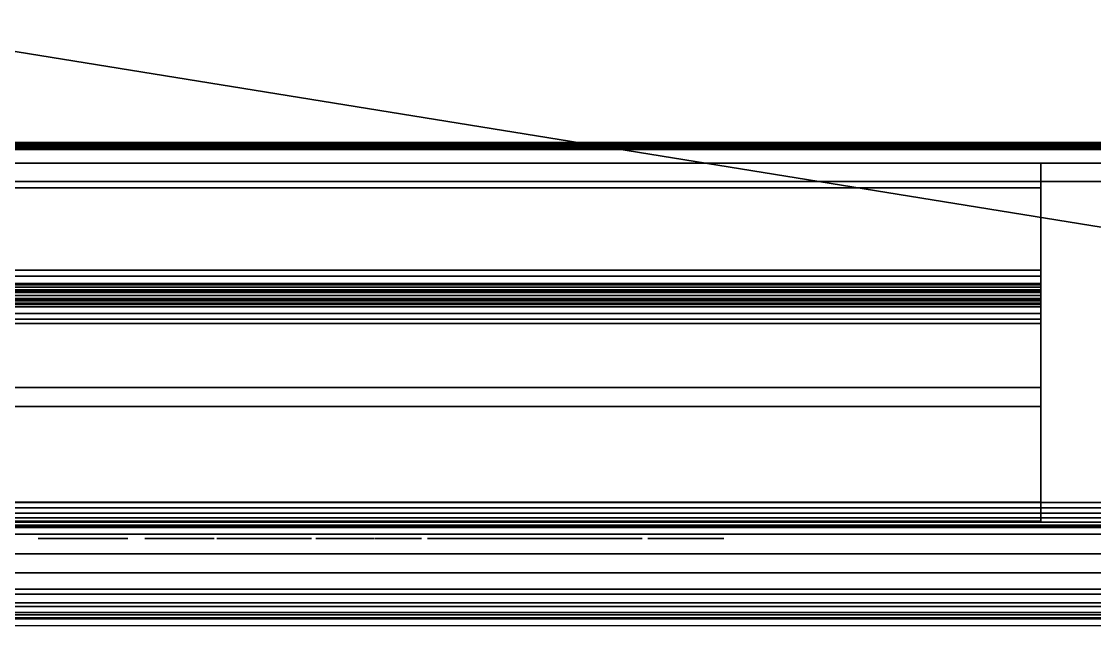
# Model space of a CAD drawing. Extents: x -1 to 823, y -931 to 1.
# Drawn here: x 343.9 to 508.3, y -930 to -837.5 of the extents above; entities that cross this region are included whole.
import ezdxf

# ---------------------------------------------------------------- set-up
doc = ezdxf.new("R2010")
doc.units = 0
for name, color, linetype in [('IQ_200_2D', 1, 'Continuous'), ('IQ_200_3D', 1, 'Continuous'), ('IQ_WHITE_3D', 7, 'Continuous')]:
    doc.layers.add(name, color=color, linetype=linetype)

msp = doc.modelspace()

# ---------------------------------------------------------------- linework, layer by layer
at = {"layer": 'IQ_200_2D'}
msp.add_line((0, -930), (800, -930), dxfattribs=at)

# ---------------------------------------------------------------- meshes
at = {"layer": 'IQ_200_3D'}
mesh = msp.add_polyface(dxfattribs=at)
corners = [(800, -856, 649), (0, -856, 649), (0, 0, 649), (800, 0, 649)]
mesh.append_faces([[corners[k] for k in face] for face in [(0, 1, 2, 3)]])
mesh = msp.add_polyface(dxfattribs=at)
corners = [(800, -916, 900), (800, 0, 900), (0, 0, 900), (0, -916, 900), (37.03, -92.54, 900), (762.97, -92.54, 900), (766.85, -93.05, 900), (770.47, -94.55, 900), (773.58, -96.93, 900), (775.96, -100.04, 900), (777.46, -103.66, 900), (777.97, -107.54, 900), (777.97, -777.54, 900), (777.46, -781.42, 900), (775.96, -785.04, 900), (773.58, -788.15, 900), (770.47, -790.53, 900), (766.85, -792.03, 900), (762.97, -792.54, 900), (37.03, -792.54, 900), (33.15, -792.03, 900), (29.53, -790.53, 900), (26.42, -788.15, 900), (24.04, -785.04, 900), (22.54, -781.42, 900), (22.03, -777.54, 900), (22.03, -107.54, 900), (22.54, -103.66, 900), (24.04, -100.04, 900), (26.42, -96.93, 900), (29.53, -94.55, 900), (33.15, -93.05, 900)]
mesh.append_faces([[corners[k] for k in face] for face in [(9, 1, 8), (14, 0, 13), (31, 2, 30), (28, 2, 27), (21, 3, 20), (23, 3, 22)]], dxfattribs={"vtx0": -1, "vtx1": -1})
mesh.append_faces([[corners[k] for k in face] for face in [(1, 9, 10), (0, 14, 15), (2, 31, 4, 1), (2, 28, 29), (3, 24, 25, 2), (3, 23, 24)]], dxfattribs={"vtx0": -1, "vtx2": -1})
mesh.append_faces([[corners[k] for k in face] for face in [(1, 10, 11, 12), (0, 17, 18, 19)]], dxfattribs={"vtx0": -1, "vtx3": -1})
mesh.append_faces([[corners[k] for k in face] for face in [(5, 6, 1, 4), (7, 8, 1), (6, 7, 1), (15, 16, 0), (16, 17, 0), (29, 30, 2), (26, 27, 2, 25), (21, 22, 3)]], dxfattribs={"vtx1": -1, "vtx2": -1})
mesh.append_faces([[corners[k] for k in face] for face in [(12, 13, 0, 1), (19, 20, 3, 0)]], dxfattribs={"vtx1": -1, "vtx3": -1})
mesh = msp.add_polyface(dxfattribs=at)
corners = [(800, -856, 658.59), (800, -856.03, 658.83), (800, -856.12, 659.05), (800, -856.25, 659.25), (800, -856.43, 659.41), (800, -856.64, 659.52), (800, -856.87, 659.58), (800, -857.1, 659.58), (0, -857.1, 659.58), (0, -856.87, 659.58), (0, -856.64, 659.52), (0, -856.43, 659.41), (0, -856.25, 659.25), (0, -856.12, 659.05), (0, -856.03, 658.83), (0, -856, 658.59)]
mesh.append_faces([[corners[k] for k in face] for face in [(9, 6, 7, 8)]], dxfattribs={"vtx0": -1})
mesh.append_faces([[corners[k] for k in face] for face in [(10, 5, 6, 9), (11, 4, 5, 10), (4, 11, 12, 3), (13, 2, 3, 12), (14, 1, 2, 13)]], dxfattribs={"vtx0": -1, "vtx2": -1})
mesh.append_faces([[corners[k] for k in face] for face in [(15, 0, 1, 14)]], dxfattribs={"vtx2": -1})
mesh = msp.add_polyface(dxfattribs=at)
corners = [(800, -856, 658.59), (0, -856, 658.59), (0, -856, 649), (800, -856, 649)]
mesh.append_faces([[corners[k] for k in face] for face in [(0, 1, 2, 3)]])
mesh = msp.add_polyface(dxfattribs=at)
corners = [(800, -861.97, 659.07), (0, -861.97, 659.07), (0, -857.1, 659.58), (800, -857.1, 659.58)]
mesh.append_faces([[corners[k] for k in face] for face in [(0, 1, 2, 3)]])
mesh = msp.add_polyface(dxfattribs=at)
corners = [(800, -925.2, 877.81), (0, -925.2, 877.81), (0, -859.16, 811.78), (800, -859.16, 811.78)]
mesh.append_faces([[corners[k] for k in face] for face in [(0, 1, 2, 3)]])
mesh = msp.add_polyface(dxfattribs=at)
corners = [(800, -859.16, 811.78), (0, -859.16, 811.78), (0, -915, 691.03), (800, -915, 691.03)]
mesh.append_faces([[corners[k] for k in face] for face in [(0, 1, 2, 3)]])
mesh = msp.add_polyface(dxfattribs=at)
corners = [(300.05, -859.16, 811.78), (500.05, -859.16, 811.78), (500.05, -911.12, 699.42), (300.05, -911.12, 699.42)]
mesh.append_faces([[corners[k] for k in face] for face in [(0, 1, 2, 3)]])
mesh = msp.add_polyface(dxfattribs=at)
corners = [(300.05, -875.54, 828.21), (500.05, -875.54, 828.21), (500.05, -859.16, 811.78), (300.05, -859.16, 811.78)]
mesh.append_faces([[corners[k] for k in face] for face in [(0, 1, 2, 3)]])
mesh = msp.add_polyface(dxfattribs=at)
corners = [(500.05, -911.12, 699.42), (500.05, -859.16, 811.78), (500.05, -875.54, 828.21), (500.05, -876.49, 828.96), (500.05, -877.6, 829.46), (500.05, -878.79, 829.69), (500.05, -880.01, 829.62), (500.05, -881.17, 829.27), (500.05, -882.21, 828.65), (500.05, -883.08, 827.8), (500.05, -883.72, 826.76), (500.05, -896.43, 799.28), (500.05, -893.54, 797.94), (500.05, -880.83, 825.43), (500.05, -880.6, 825.82), (500.05, -880.27, 826.13), (500.05, -879.88, 826.36), (500.05, -879.45, 826.5), (500.05, -879, 826.52), (500.05, -878.56, 826.44), (500.05, -878.15, 826.25), (500.05, -877.79, 825.97), (500.05, -862.97, 811.1), (500.05, -914.01, 700.75)]
mesh.append_faces([[corners[k] for k in face] for face in [(13, 10, 11, 12)]], dxfattribs={"vtx0": -1})
mesh.append_faces([[corners[k] for k in face] for face in [(10, 13, 14, 9), (9, 14, 15, 8), (22, 1, 2, 21), (3, 19, 20, 2), (2, 20, 21)]], dxfattribs={"vtx0": -1, "vtx2": -1})
mesh.append_faces([[corners[k] for k in face] for face in [(19, 3, 4, 5)]], dxfattribs={"vtx0": -1, "vtx3": -1})
mesh.append_faces([[corners[k] for k in face] for face in [(0, 1, 22, 23)]], dxfattribs={"vtx1": -1})
mesh.append_faces([[corners[k] for k in face] for face in [(15, 16, 8)]], dxfattribs={"vtx1": -1, "vtx2": -1})
mesh.append_faces([[corners[k] for k in face] for face in [(7, 8, 16, 17), (5, 6, 18, 19), (6, 7, 17, 18)]], dxfattribs={"vtx1": -1, "vtx3": -1})
mesh = msp.add_polyface(dxfattribs=at)
corners = [(800, -911.14, 653.91), (0, -911.14, 653.91), (0, -861.97, 659.07), (800, -861.97, 659.07)]
mesh.append_faces([[corners[k] for k in face] for face in [(0, 1, 2, 3)]])
mesh = msp.add_polyface(dxfattribs=at)
corners = [(300.05, -862.97, 811.1), (500.05, -862.97, 811.1), (500.05, -877.79, 825.97), (300.05, -877.79, 825.97)]
mesh.append_faces([[corners[k] for k in face] for face in [(0, 1, 2, 3)]])
mesh = msp.add_polyface(dxfattribs=at)
corners = [(300.05, -914.01, 700.75), (500.05, -914.01, 700.75), (500.05, -862.97, 811.1), (300.05, -862.97, 811.1)]
mesh.append_faces([[corners[k] for k in face] for face in [(0, 1, 2, 3)]])
mesh = msp.add_polyface(dxfattribs=at)
corners = [(300.05, -875.54, 828.21), (300.05, -876.49, 828.96), (300.05, -877.6, 829.46), (300.05, -878.79, 829.69), (300.05, -880.01, 829.62), (300.05, -881.17, 829.27), (300.05, -882.21, 828.65), (300.05, -883.08, 827.8), (300.05, -883.72, 826.76), (500.05, -883.72, 826.76), (500.05, -883.08, 827.8), (500.05, -882.21, 828.65), (500.05, -881.17, 829.27), (500.05, -880.01, 829.62), (500.05, -878.79, 829.69), (500.05, -877.6, 829.46), (500.05, -876.49, 828.96), (500.05, -875.54, 828.21)]
mesh.append_faces([[corners[k] for k in face] for face in [(1, 16, 17, 0)]], dxfattribs={"vtx0": -1})
mesh.append_faces([[corners[k] for k in face] for face in [(6, 11, 12, 5), (5, 12, 13, 4), (3, 14, 15, 2), (2, 15, 16, 1), (14, 3, 4, 13)]], dxfattribs={"vtx0": -1, "vtx2": -1})
mesh.append_faces([[corners[k] for k in face] for face in [(10, 11, 6, 7)]], dxfattribs={"vtx1": -1, "vtx3": -1})
mesh.append_faces([[corners[k] for k in face] for face in [(7, 8, 9, 10)]], dxfattribs={"vtx3": -1})
mesh = msp.add_polyface(dxfattribs=at)
corners = [(300.05, -880.83, 825.43), (300.05, -880.6, 825.82), (300.05, -880.27, 826.13), (300.05, -879.88, 826.36), (300.05, -879.45, 826.5), (300.05, -879, 826.52), (300.05, -878.56, 826.44), (300.05, -878.15, 826.25), (300.05, -877.79, 825.97), (500.05, -877.79, 825.97), (500.05, -878.15, 826.25), (500.05, -878.56, 826.44), (500.05, -879, 826.52), (500.05, -879.45, 826.5), (500.05, -879.88, 826.36), (500.05, -880.27, 826.13), (500.05, -880.6, 825.82), (500.05, -880.83, 825.43)]
mesh.append_faces([[corners[k] for k in face] for face in [(10, 7, 8, 9)]], dxfattribs={"vtx0": -1})
mesh.append_faces([[corners[k] for k in face] for face in [(11, 6, 7, 10), (12, 5, 6, 11), (5, 12, 13, 4), (15, 2, 3, 14), (16, 1, 2, 15), (4, 13, 14, 3)]], dxfattribs={"vtx0": -1, "vtx2": -1})
mesh.append_faces([[corners[k] for k in face] for face in [(17, 0, 1, 16)]], dxfattribs={"vtx2": -1})
mesh = msp.add_polyface(dxfattribs=at)
corners = [(300.05, -880.83, 825.43), (500.05, -880.83, 825.43), (500.05, -893.54, 797.94), (300.05, -893.54, 797.94)]
mesh.append_faces([[corners[k] for k in face] for face in [(0, 1, 2, 3)]])
mesh = msp.add_polyface(dxfattribs=at)
corners = [(300.05, -896.43, 799.28), (500.05, -896.43, 799.28), (500.05, -883.72, 826.76), (300.05, -883.72, 826.76)]
mesh.append_faces([[corners[k] for k in face] for face in [(0, 1, 2, 3)]])
mesh = msp.add_polyface(dxfattribs=at)
corners = [(300.05, -893.54, 797.94), (500.05, -893.54, 797.94), (500.05, -896.43, 799.28), (300.05, -896.43, 799.28)]
mesh.append_faces([[corners[k] for k in face] for face in [(0, 1, 2, 3)]])
mesh = msp.add_polyface(dxfattribs=at)
corners = [(800, -911.14, 653.91), (800, -911.97, 653.92), (800, -912.78, 654.13), (800, -913.52, 654.52), (800, -914.14, 655.08), (800, -914.61, 655.77), (800, -914.9, 656.56), (800, -915, 657.39), (0, -915, 657.39), (0, -914.9, 656.56), (0, -914.61, 655.77), (0, -914.14, 655.08), (0, -913.52, 654.52), (0, -912.78, 654.13), (0, -911.97, 653.92), (0, -911.14, 653.91)]
mesh.append_faces([[corners[k] for k in face] for face in [(1, 14, 15, 0)]], dxfattribs={"vtx0": -1})
mesh.append_faces([[corners[k] for k in face] for face in [(6, 9, 10, 5), (5, 10, 11, 4), (4, 11, 12, 3), (3, 12, 13, 2), (2, 13, 14, 1)]], dxfattribs={"vtx0": -1, "vtx2": -1})
mesh.append_faces([[corners[k] for k in face] for face in [(7, 8, 9, 6)]], dxfattribs={"vtx2": -1})
mesh = msp.add_polyface(dxfattribs=at)
corners = [(300.05, -911.12, 699.42), (500.05, -911.12, 699.42), (500.05, -914.01, 700.75), (300.05, -914.01, 700.75)]
mesh.append_faces([[corners[k] for k in face] for face in [(0, 1, 2, 3)]])
mesh = msp.add_polyface(dxfattribs=at)
corners = [(800, -915, 691.03), (0, -915, 691.03), (0, -915, 657.39), (800, -915, 657.39)]
mesh.append_faces([[corners[k] for k in face] for face in [(0, 1, 2, 3)]])
mesh = msp.add_polyface(dxfattribs=at)
corners = [(800, -925.2, 877.81), (800, -927.09, 880.21), (800, -928.37, 882.98), (800, -928.96, 885.98), (800, -928.84, 889.03), (800, -928.01, 891.97), (800, -926.52, 894.64), (800, -924.45, 896.89), (800, -921.91, 898.58), (800, -919.04, 899.64), (800, -916, 900), (0, -916, 900), (0, -919.04, 899.64), (0, -921.91, 898.58), (0, -924.45, 896.89), (0, -926.52, 894.64), (0, -928.01, 891.97), (0, -928.84, 889.03), (0, -928.96, 885.98), (0, -928.37, 882.98), (0, -927.09, 880.21), (0, -925.2, 877.81)]
mesh.append_faces([[corners[k] for k in face] for face in [(1, 20, 21, 0)]], dxfattribs={"vtx0": -1})
mesh.append_faces([[corners[k] for k in face] for face in [(9, 12, 13, 8), (7, 14, 15, 6), (8, 13, 14, 7), (6, 15, 16, 5), (4, 17, 18, 3), (2, 19, 20, 1), (3, 18, 19, 2), (17, 4, 5, 16)]], dxfattribs={"vtx0": -1, "vtx2": -1})
mesh.append_faces([[corners[k] for k in face] for face in [(10, 11, 12, 9)]], dxfattribs={"vtx2": -1})
at = {"layer": 'IQ_WHITE_3D'}
mesh = msp.add_polyface(dxfattribs=at)
corners = [(360.24, -916.65, 663.69), (356.7, -916.65, 665.07), (355.2, -916.65, 664.4), (357.97, -916.65, 666.11), (354.57, -916.65, 664.24), (353.01, -916.65, 664.15), (346.48, -916.65, 663.69), (354.57, -916.65, 665.29), (358.95, -916.65, 667.43), (359.56, -916.65, 668.95), (354.2, -916.65, 666.58), (354.2, -916.65, 674.58), (352.65, -916.65, 672.42), (352.65, -916.65, 668.74), (353.55, -916.65, 667.75), (353.55, -916.65, 673.42), (359.77, -916.65, 670.58), (351.48, -916.65, 664.44), (350.06, -916.65, 665.08), (348.84, -916.65, 666.05), (347.88, -916.65, 667.27), (347.24, -916.65, 668.69), (351.55, -916.65, 671.66), (351.55, -916.65, 669.51), (350.32, -916.65, 671.15), (350.32, -916.65, 670.01), (346.95, -916.65, 670.94), (346.95, -916.65, 670.22), (349, -916.65, 670.22), (349, -916.65, 670.94), (346.48, -916.65, 677.44), (359.56, -916.65, 672.21), (360.24, -916.65, 677.44), (358.95, -916.65, 673.73), (357.97, -916.65, 675.05), (356.7, -916.65, 676.09), (355.2, -916.65, 676.76), (354.57, -916.65, 675.87), (354.57, -916.65, 676.76), (353.03, -916.65, 676.89), (347.23, -916.65, 672.46), (351.5, -916.65, 676.64), (350.07, -916.65, 676.03), (347.87, -916.65, 673.87), (348.84, -916.65, 675.09), (363.12, -916.65, 677.51), (363.03, -916.65, 677.48), (362.95, -916.65, 676.92), (363.02, -916.65, 676.86), (362.86, -916.65, 677.08), (362.89, -916.65, 677), (362.96, -916.65, 677.42), (362.9, -916.65, 677.35), (362.85, -916.65, 677.17), (362.87, -916.65, 677.27)]
mesh.append_faces([[corners[k] for k in face] for face in [(1, 0, 3), (19, 6, 18), (17, 6, 5), (31, 32, 33), (34, 32, 35), (35, 32, 36), (37, 36, 38), (43, 30, 40)]], dxfattribs={"vtx0": -1, "vtx1": -1})
mesh.append_faces([[corners[k] for k in face] for face in [(2, 4, 0)]], dxfattribs={"vtx0": -1, "vtx1": -1, "vtx2": -1})
mesh.append_faces([[corners[k] for k in face] for face in [(0, 1, 2), (0, 4, 5, 6), (2, 7, 4), (12, 13, 14, 15), (0, 16, 9), (6, 19, 20), (6, 20, 21), (22, 23, 13, 12), (24, 25, 23, 22), (26, 27, 28, 29), (29, 28, 25, 24), (10, 11, 15, 14), (32, 34, 33), (11, 2, 36, 37), (16, 0, 32), (30, 44, 42), (39, 32, 30)]], dxfattribs={"vtx0": -1, "vtx2": -1})
mesh.append_faces([[corners[k] for k in face] for face in [(53, 49, 52, 54)]], dxfattribs={"vtx1": -1})
mesh.append_faces([[corners[k] for k in face] for face in [(8, 3, 0), (9, 8, 0), (17, 18, 6), (21, 27, 6), (31, 16, 32), (26, 40, 30), (41, 39, 30), (42, 41, 30), (43, 44, 30)]], dxfattribs={"vtx1": -1, "vtx2": -1})
mesh.append_faces([[corners[k] for k in face] for face in [(10, 7, 2, 11), (30, 6, 27, 26), (39, 38, 36, 32)]], dxfattribs={"vtx1": -1, "vtx2": -1, "vtx3": -1})
mesh.append_faces([[corners[k] for k in face] for face in [(45, 46, 47, 48), (49, 50, 51, 52), (50, 47, 46, 51)]], dxfattribs={"vtx1": -1, "vtx3": -1})
mesh = msp.add_polyface(dxfattribs=at)
corners = [(371.95, -916.65, 668.89), (372.02, -916.65, 668.87), (371.79, -916.65, 669.13), (371.89, -916.65, 668.93), (372.09, -916.65, 668.86), (372.37, -916.65, 669.16), (373.43, -916.65, 663.61), (371.4, -916.65, 665.11), (370.98, -916.65, 664.99), (371.8, -916.65, 669.06), (371.84, -916.65, 668.99), (371.73, -916.65, 669.37), (371.63, -916.65, 669.59), (371.28, -916.65, 669.94), (371.31, -916.65, 671.51), (371.06, -916.65, 671.39), (371.06, -916.65, 670.04), (367.39, -916.65, 670.04), (367.39, -916.65, 671.39), (371.48, -916.65, 669.78), (372.37, -916.65, 672.12), (371.52, -916.65, 671.69), (363.3, -916.65, 664.21), (363.38, -916.65, 663.66), (363.46, -916.65, 663.62), (363.37, -916.65, 664.27), (363.56, -916.65, 663.61), (363.45, -916.65, 664.31), (363.72, -916.65, 664.42), (363.95, -916.65, 664.6), (363.2, -916.65, 663.96), (363.21, -916.65, 663.87), (363.25, -916.65, 663.78), (363.21, -916.65, 664.05), (363.3, -916.65, 663.71), (363.24, -916.65, 664.14), (368.48, -916.65, 664.99), (368.22, -916.65, 665.03), (367.97, -916.65, 665.12), (364.13, -916.65, 664.82), (367.75, -916.65, 665.27), (367.58, -916.65, 665.47), (367.45, -916.65, 665.7), (364.26, -916.65, 665.08), (364.33, -916.65, 675.78), (364.33, -916.65, 665.36), (367.39, -916.65, 665.96), (367.39, -916.65, 676.06), (371.89, -916.65, 672.36), (371.83, -916.65, 672.31), (371.77, -916.65, 672.18), (371.95, -916.65, 672.4), (372.1, -916.65, 672.42), (372.02, -916.65, 672.42), (371.79, -916.65, 672.25), (371.67, -916.65, 671.92), (371.45, -916.65, 676.03), (371.75, -916.65, 675.93), (373.09, -916.65, 677.52), (364.25, -916.65, 676.04), (364.12, -916.65, 676.29), (363.94, -916.65, 676.49), (363.21, -916.65, 677.52), (363.72, -916.65, 676.66), (371.14, -916.65, 676.06), (363.1, -916.65, 676.82), (363.19, -916.65, 676.81), (363.46, -916.65, 676.76), (363.12, -916.65, 677.51), (363.02, -916.65, 676.86)]
mesh.append_faces([[corners[k] for k in face] for face in [(50, 49, 54)]], dxfattribs={"vtx0": -1})
mesh.append_faces([[corners[k] for k in face] for face in [(11, 5, 12), (27, 26, 28), (38, 26, 37), (40, 26, 38), (55, 20, 50), (60, 47, 61)]], dxfattribs={"vtx0": -1, "vtx1": -1})
mesh.append_faces([[corners[k] for k in face] for face in [(39, 26, 40, 41), (44, 17, 18, 47)]], dxfattribs={"vtx0": -1, "vtx1": -1, "vtx3": -1})
mesh.append_faces([[corners[k] for k in face] for face in [(6, 7, 8), (13, 14, 15, 16), (14, 13, 19, 21), (22, 23, 24, 25), (25, 24, 26, 27), (26, 29, 28), (33, 32, 34, 35), (35, 34, 23, 22), (26, 39, 29), (17, 44, 45, 46), (6, 8, 36), (47, 60, 59), (58, 64, 56)]], dxfattribs={"vtx0": -1, "vtx2": -1})
mesh.append_faces([[corners[k] for k in face] for face in [(2, 1, 4, 5), (20, 55, 21, 19), (62, 63, 61, 47)]], dxfattribs={"vtx0": -1, "vtx2": -1, "vtx3": -1})
mesh.append_faces([[corners[k] for k in face] for face in [(50, 52, 53, 51), (62, 65, 66, 67)]], dxfattribs={"vtx0": -1, "vtx3": -1})
mesh.append_faces([[corners[k] for k in face] for face in [(0, 1, 2, 3), (11, 2, 5), (48, 49, 50, 51), (56, 57, 58), (59, 44, 47), (67, 63, 62)]], dxfattribs={"vtx1": -1, "vtx2": -1})
mesh.append_faces([[corners[k] for k in face] for face in [(17, 16, 15, 18), (19, 12, 5, 20), (36, 37, 26, 6), (41, 42, 43, 39), (45, 43, 42, 46), (47, 64, 58, 62), (62, 68, 69, 65)]], dxfattribs={"vtx1": -1, "vtx3": -1})
mesh.append_faces([[corners[k] for k in face] for face in [(30, 31, 32, 33)]], dxfattribs={"vtx2": -1})
mesh.append_faces([[corners[k] for k in face] for face in [(2, 9, 10, 3)]], dxfattribs={"vtx3": -1})
mesh = msp.add_polyface(dxfattribs=at)
corners = [(372.37, -916.65, 665.96), (373.43, -916.65, 666.36), (372.54, -916.65, 666.36), (372.11, -916.65, 665.6), (373.43, -916.65, 663.61), (372.37, -916.65, 669.16), (372.09, -916.65, 668.86), (372.16, -916.65, 668.88), (372.23, -916.65, 668.91), (371.78, -916.65, 665.32), (371.4, -916.65, 665.11), (372.29, -916.65, 668.95), (372.33, -916.65, 669.01), (372.36, -916.65, 669.08), (372.37, -916.65, 672.12), (372.36, -916.65, 672.19), (372.33, -916.65, 672.26), (372.29, -916.65, 672.32), (372.24, -916.65, 672.37), (372.17, -916.65, 672.4), (372.1, -916.65, 672.42), (371.77, -916.65, 672.18), (373.09, -916.65, 675.38), (372.84, -916.65, 675.04), (372.92, -916.65, 675.07), (372.99, -916.65, 675.13), (372.66, -916.65, 675.02), (372.75, -916.65, 675.02), (372.57, -916.65, 675.05), (373.04, -916.65, 675.2), (373.07, -916.65, 675.29), (373.09, -916.65, 677.52), (372.02, -916.65, 675.75), (372.24, -916.65, 675.52), (372.5, -916.65, 675.1), (372.39, -916.65, 675.24), (372.43, -916.65, 675.16), (371.75, -916.65, 675.93), (379.26, -916.65, 663.61), (379.26, -916.65, 664.8), (378.98, -916.65, 664.79), (378.7, -916.65, 664.85), (378.45, -916.65, 664.98), (373.91, -916.65, 663.61), (378.24, -916.65, 665.17), (374.68, -916.65, 665.01), (374.18, -916.65, 664.82), (373.91, -916.65, 664.82), (374.44, -916.65, 664.88), (374.88, -916.65, 665.19), (378.08, -916.65, 665.4), (375.04, -916.65, 665.41), (375.16, -916.65, 665.93), (375.13, -916.65, 665.66), (377.98, -916.65, 665.66), (377.95, -916.65, 665.94), (375.16, -916.65, 675.51), (377.95, -916.65, 678.01), (375.12, -916.65, 675.84), (374.99, -916.65, 676.16), (374.52, -916.65, 676.63), (374.78, -916.65, 676.42), (373.87, -916.65, 676.81), (374.2, -916.65, 676.76), (379.35, -916.65, 666.11), (379.85, -916.65, 665.15), (382.07, -916.65, 667.01), (379.09, -916.65, 667.16), (381.9, -916.65, 667.71), (381.9, -916.65, 668.57), (379.09, -916.65, 669.17), (381.9, -916.65, 669.83), (379.23, -916.65, 670.22), (382.03, -916.65, 670.85), (382.28, -916.65, 671.31), (380.28, -916.65, 672.03), (379.64, -916.65, 671.2), (381.9, -916.65, 670.35)]
mesh.append_faces([[corners[k] for k in face] for face in [(0, 1, 2), (5, 12, 13), (43, 46, 47)]], dxfattribs={"vtx0": -1})
mesh.append_faces([[corners[k] for k in face] for face in [(46, 43, 48), (49, 50, 51), (48, 43, 45), (60, 57, 63), (59, 57, 61), (68, 67, 66)]], dxfattribs={"vtx0": -1, "vtx1": -1})
mesh.append_faces([[corners[k] for k in face] for face in [(20, 21, 14, 19), (35, 28, 22, 33), (70, 69, 71, 72)]], dxfattribs={"vtx0": -1, "vtx1": -1, "vtx2": -1})
mesh.append_faces([[corners[k] for k in face] for face in [(3, 4, 1, 0), (31, 37, 32), (22, 27, 23), (38, 40, 41), (42, 43, 38, 41), (54, 53, 51, 50), (56, 55, 57, 58), (55, 56, 52), (67, 68, 69, 70), (77, 76, 72, 71)]], dxfattribs={"vtx0": -1, "vtx2": -1})
mesh.append_faces([[corners[k] for k in face] for face in [(43, 42, 44, 45)]], dxfattribs={"vtx0": -1, "vtx2": -1, "vtx3": -1})
mesh.append_faces([[corners[k] for k in face] for face in [(5, 6, 7, 8), (14, 17, 18, 19), (22, 23, 24, 25)]], dxfattribs={"vtx0": -1, "vtx3": -1})
mesh.append_faces([[corners[k] for k in face] for face in [(34, 28, 35, 36), (62, 63, 57)]], dxfattribs={"vtx1": -1})
mesh.append_faces([[corners[k] for k in face] for face in [(9, 10, 4), (3, 9, 4), (11, 12, 5, 8), (26, 27, 22, 28), (59, 58, 57), (60, 61, 57), (64, 65, 66, 67)]], dxfattribs={"vtx1": -1, "vtx2": -1})
mesh.append_faces([[corners[k] for k in face] for face in [(22, 31, 32, 33), (49, 45, 44, 50), (52, 53, 54, 55), (73, 74, 75, 76)]], dxfattribs={"vtx1": -1, "vtx3": -1})
mesh.append_faces([[corners[k] for k in face] for face in [(29, 30, 22, 25), (38, 39, 40)]], dxfattribs={"vtx2": -1})
mesh.append_faces([[corners[k] for k in face] for face in [(14, 15, 16, 17)]], dxfattribs={"vtx3": -1})
mesh = msp.add_polyface(dxfattribs=at)
corners = [(385.99, -916.65, 665.12), (384.83, -916.65, 665.03), (386.05, -916.65, 663.66), (387.16, -916.65, 664.23), (384.12, -916.65, 665.14), (383.58, -916.65, 663.29), (384.84, -916.65, 663.34), (388.12, -916.65, 665.03), (387.1, -916.65, 665.44), (383.46, -916.65, 665.41), (382.5, -916.65, 663.39), (381.9, -916.65, 668.57), (388.34, -916.65, 668.57), (385.48, -916.65, 669.83), (381.9, -916.65, 669.83), (388.12, -916.65, 665.98), (382.87, -916.65, 665.83), (381.48, -916.65, 663.74), (380.58, -916.65, 664.34), (382.4, -916.65, 666.37), (379.85, -916.65, 665.15), (382.07, -916.65, 667.01), (388.34, -916.65, 669.37), (385.62, -916.65, 670.18), (385.68, -916.65, 670.56), (388.23, -916.65, 670.3), (387.89, -916.65, 671.18), (385.64, -916.65, 670.93), (387.36, -916.65, 671.95), (385.52, -916.65, 671.29), (386.65, -916.65, 672.57), (385.32, -916.65, 671.61), (385.82, -916.65, 673), (385.05, -916.65, 671.87), (384.9, -916.65, 673.22), (384.73, -916.65, 672.06), (382.28, -916.65, 671.31), (382.63, -916.65, 671.69), (381.12, -916.65, 672.68), (380.28, -916.65, 672.03), (382.03, -916.65, 670.85), (379.64, -916.65, 671.2), (381.9, -916.65, 670.35), (383.05, -916.65, 671.99), (382.1, -916.65, 673.08), (384.36, -916.65, 672.17), (383.14, -916.65, 673.22), (383.54, -916.65, 672.17), (394.83, -916.65, 663.31), (395.88, -916.65, 663.6), (395.46, -916.65, 665.07), (393.95, -916.65, 665.07), (392.69, -916.65, 663.31), (393.33, -916.65, 665.27), (391.66, -916.65, 663.58), (392.77, -916.65, 665.62), (390.73, -916.65, 664.09), (389.95, -916.65, 664.81), (392.31, -916.65, 666.07), (391.96, -916.65, 666.62), (391.74, -916.65, 667.24), (389.37, -916.65, 665.7), (391.66, -916.65, 667.89), (389.03, -916.65, 666.71), (396.09, -916.65, 673.11), (394.35, -916.65, 673.27), (394.94, -916.65, 671.91), (395.58, -916.65, 671.73), (389.03, -916.65, 669.31), (391.66, -916.65, 669.17), (391.69, -916.65, 669.82), (389.16, -916.65, 670.34), (391.88, -916.65, 670.44), (390.19, -916.65, 672.11), (389.56, -916.65, 671.29), (392.22, -916.65, 670.99), (392.99, -916.65, 673.27), (393.26, -916.65, 671.75), (393.89, -916.65, 671.91), (391.96, -916.65, 673.13), (392.69, -916.65, 671.44), (391.01, -916.65, 672.74)]
mesh.append_faces([[corners[k] for k in face] for face in [(17, 16, 18), (21, 20, 19), (40, 41, 42), (58, 56, 55), (55, 52, 53)]], dxfattribs={"vtx0": -1, "vtx1": -1})
mesh.append_faces([[corners[k] for k in face] for face in [(4, 5, 6, 1), (1, 6, 2), (5, 4, 9, 10), (16, 17, 10, 9), (19, 20, 18, 16), (13, 12, 22, 23), (24, 25, 26, 27), (25, 24, 23, 22), (27, 26, 28, 29), (29, 28, 30, 31), (31, 30, 32, 33), (68, 69, 70, 71), (72, 73, 74, 70), (70, 74, 71), (76, 77, 78, 65), (77, 76, 79)]], dxfattribs={"vtx0": -1, "vtx2": -1})
mesh.append_faces([[corners[k] for k in face] for face in [(15, 8, 7)]], dxfattribs={"vtx1": -1})
mesh.append_faces([[corners[k] for k in face] for face in [(47, 45, 46), (54, 52, 55, 56), (72, 75, 73), (78, 66, 65)]], dxfattribs={"vtx1": -1, "vtx2": -1})
mesh.append_faces([[corners[k] for k in face] for face in [(0, 1, 2, 3), (3, 7, 8, 0), (11, 12, 13, 14), (32, 34, 35, 33), (36, 37, 38, 39), (37, 43, 44, 38), (45, 35, 34, 46), (43, 47, 46, 44), (48, 49, 50, 51), (52, 48, 51, 53), (57, 56, 58, 59), (59, 60, 61, 57), (60, 62, 63, 61), (64, 65, 66, 67), (68, 63, 62, 69), (75, 80, 81, 73), (79, 81, 80, 77)]], dxfattribs={"vtx1": -1, "vtx3": -1})
mesh = msp.add_polyface(dxfattribs=at)
corners = [(397.02, -916.65, 665.59), (397.81, -916.65, 664.85), (397.87, -916.65, 664.97), (397.9, -916.65, 665.11), (396.54, -916.65, 665.3), (396.85, -916.65, 664.08), (397.72, -916.65, 664.74), (396.01, -916.65, 665.13), (397.89, -916.65, 665.25), (397.85, -916.65, 665.38), (397.77, -916.65, 665.5), (397.14, -916.65, 665.66), (397.67, -916.65, 665.6), (397.27, -916.65, 665.7), (397.55, -916.65, 665.66), (397.41, -916.65, 665.7), (395.46, -916.65, 665.07), (395.88, -916.65, 663.6), (397.76, -916.65, 671.31), (397.17, -916.65, 670.67), (397.32, -916.65, 670.7), (397.47, -916.65, 670.77), (397.01, -916.65, 670.68), (396.85, -916.65, 670.73), (396.6, -916.65, 670.93), (396.72, -916.65, 670.81), (397.59, -916.65, 670.88), (397.68, -916.65, 671.01), (397.74, -916.65, 671.16), (396.14, -916.65, 671.4), (397.76, -916.65, 672.62), (396.09, -916.65, 673.11), (395.58, -916.65, 671.73), (405, -916.65, 664.13), (405.1, -916.65, 664.23), (405.17, -916.65, 664.36), (405.2, -916.65, 664.5), (404.08, -916.65, 665.02), (404.23, -916.65, 663.63), (404.43, -916.65, 665.11), (405.2, -916.65, 664.65), (405.16, -916.65, 664.79), (405.09, -916.65, 664.92), (404.99, -916.65, 665.02), (404.86, -916.65, 665.1), (402.71, -916.65, 665.46), (401.2, -916.65, 663.39), (401.78, -916.65, 663.31), (403.01, -916.65, 665.22), (400.65, -916.65, 663.61), (402.48, -916.65, 665.77), (400.19, -916.65, 663.97), (403.36, -916.65, 663.31), (403.37, -916.65, 665.07), (403.72, -916.65, 665.01), (399.83, -916.65, 664.43), (399.61, -916.65, 664.98), (404.72, -916.65, 665.14), (404.57, -916.65, 665.14), (404.68, -916.65, 671.65), (405.23, -916.65, 672.21), (405.23, -916.65, 673.03), (402.37, -916.65, 673.03), (402.33, -916.65, 666.13), (402.28, -916.65, 666.52), (399.53, -916.65, 665.56), (399.53, -916.65, 671.6), (402.28, -916.65, 671.65), (402.37, -916.65, 676.26), (398.03, -916.65, 671.6), (406.13, -916.65, 663.53), (406.48, -916.65, 664.68), (406.13, -916.65, 664.64), (406.8, -916.65, 664.82), (406.84, -916.65, 671.88), (406.95, -916.65, 671.76), (406.78, -916.65, 672.5), (406.73, -916.65, 672.34), (406.73, -916.65, 672.18), (406.76, -916.65, 672.03), (406.98, -916.65, 672.75), (406.86, -916.65, 672.64)]
mesh.append_faces([[corners[k] for k in face] for face in [(39, 44, 57, 58), (66, 68, 69), (70, 71, 72)]], dxfattribs={"vtx0": -1})
mesh.append_faces([[corners[k] for k in face] for face in [(1, 0, 6), (23, 18, 24, 25), (63, 56, 50), (71, 70, 73)]], dxfattribs={"vtx0": -1, "vtx1": -1})
mesh.append_faces([[corners[k] for k in face] for face in [(39, 33, 44)]], dxfattribs={"vtx0": -1, "vtx1": -1, "vtx2": -1})
mesh.append_faces([[corners[k] for k in face] for face in [(4, 5, 6, 0), (5, 4, 7), (31, 32, 29, 30), (37, 38, 33, 39), (45, 46, 47, 48), (48, 47, 52, 53), (38, 37, 54), (46, 45, 50)]], dxfattribs={"vtx0": -1, "vtx2": -1})
mesh.append_faces([[corners[k] for k in face] for face in [(0, 1, 2, 3), (0, 3, 8, 9), (18, 19, 20, 21), (18, 21, 26, 27), (33, 40, 41, 42), (33, 42, 43, 44), (75, 80, 81, 76)]], dxfattribs={"vtx0": -1, "vtx3": -1})
mesh.append_faces([[corners[k] for k in face] for face in [(22, 19, 18, 23), (36, 40, 33), (49, 46, 50, 51), (55, 51, 50, 56), (67, 59, 62)]], dxfattribs={"vtx1": -1, "vtx2": -1})
mesh.append_faces([[corners[k] for k in face] for face in [(62, 68, 66, 67)]], dxfattribs={"vtx1": -1, "vtx2": -1, "vtx3": -1})
mesh.append_faces([[corners[k] for k in face] for face in [(9, 10, 11, 0), (10, 12, 13, 11), (7, 16, 17, 5), (29, 24, 18, 30), (54, 53, 52, 38), (63, 64, 65, 56), (66, 65, 64, 67), (74, 75, 76, 77)]], dxfattribs={"vtx1": -1, "vtx3": -1})
mesh.append_faces([[corners[k] for k in face] for face in [(27, 28, 18)]], dxfattribs={"vtx2": -1})
mesh.append_faces([[corners[k] for k in face] for face in [(12, 14, 15, 13), (33, 34, 35, 36), (59, 60, 61, 62), (77, 78, 79, 74)]], dxfattribs={"vtx3": -1})
mesh = msp.add_polyface(dxfattribs=at)
corners = [(420.26, -916.65, 665.21), (419.81, -916.65, 664.87), (420.98, -916.65, 663.55), (421.84, -916.65, 663.93), (419.29, -916.65, 664.65), (418.74, -916.65, 664.58), (418.68, -916.65, 663.3), (420.06, -916.65, 663.36), (418.18, -916.65, 664.65), (417.3, -916.65, 663.36), (417.66, -916.65, 664.87), (416.38, -916.65, 663.55), (417.21, -916.65, 665.21), (415.53, -916.65, 663.93), (416.87, -916.65, 665.66), (414.77, -916.65, 664.49), (416.65, -916.65, 666.18), (414.16, -916.65, 665.21), (413.72, -916.65, 666.03), (416.58, -916.65, 666.73), (413.46, -916.65, 666.94), (416.58, -916.65, 669.84), (419.81, -916.65, 671.7), (420.26, -916.65, 671.36), (420.98, -916.65, 673.02), (420.06, -916.65, 673.21), (419.29, -916.65, 671.92), (418.68, -916.65, 673.27), (418.74, -916.65, 671.99), (416.65, -916.65, 670.39), (416.87, -916.65, 670.91), (414.77, -916.65, 672.08), (414.16, -916.65, 671.36), (413.72, -916.65, 670.54), (413.46, -916.65, 669.63), (417.21, -916.65, 671.36), (415.53, -916.65, 672.64), (417.3, -916.65, 673.21), (417.66, -916.65, 671.7), (418.18, -916.65, 671.92), (416.38, -916.65, 673.02), (411.52, -916.65, 663.53), (411.52, -916.65, 664.64), (411.17, -916.65, 664.68), (410.85, -916.65, 664.82), (410.57, -916.65, 665.03), (406.13, -916.65, 663.53), (410.61, -916.65, 670.24), (410.93, -916.65, 670.47), (409.99, -916.65, 671.27), (407.3, -916.65, 665.31), (410.35, -916.65, 665.31), (410.22, -916.65, 665.64), (407.43, -916.65, 665.64), (410.35, -916.65, 669.95), (407.08, -916.65, 665.03), (406.8, -916.65, 664.82), (410.17, -916.65, 665.98), (410.17, -916.65, 669.6), (407.48, -916.65, 665.98), (407.48, -916.65, 670.87), (411.3, -916.65, 670.61), (411.69, -916.65, 670.65), (412.54, -916.65, 673.21), (407.37, -916.65, 671.21), (413.24, -916.65, 670.65), (413.93, -916.65, 673.21), (409.99, -916.65, 673.15), (407.28, -916.65, 672.86), (407.19, -916.65, 671.51), (406.95, -916.65, 671.76), (407.12, -916.65, 672.83), (406.98, -916.65, 672.75)]
mesh.append_faces([[corners[k] for k in face] for face in [(63, 62, 65, 66)]], dxfattribs={"vtx0": -1})
mesh.append_faces([[corners[k] for k in face] for face in [(21, 20, 19), (26, 27, 28), (47, 49, 54), (64, 68, 69), (72, 70, 71)]], dxfattribs={"vtx0": -1, "vtx1": -1})
mesh.append_faces([[corners[k] for k in face] for face in [(8, 9, 6, 5), (9, 8, 10, 11), (12, 13, 11, 10), (14, 15, 13, 12), (16, 17, 15, 14), (17, 16, 19), (37, 38, 39, 27), (27, 39, 28), (38, 37, 40), (41, 44, 45, 46), (50, 51, 52, 53), (55, 45, 51, 50), (58, 60, 59), (53, 52, 57), (49, 58, 54), (49, 48, 61)]], dxfattribs={"vtx0": -1, "vtx2": -1})
mesh.append_faces([[corners[k] for k in face] for face in [(49, 64, 60, 58)]], dxfattribs={"vtx0": -1, "vtx2": -1, "vtx3": -1})
mesh.append_faces([[corners[k] for k in face] for face in [(21, 33, 34, 20)]], dxfattribs={"vtx0": -1, "vtx3": -1})
mesh.append_faces([[corners[k] for k in face] for face in [(18, 17, 19, 20), (43, 44, 41), (47, 48, 49)]], dxfattribs={"vtx1": -1, "vtx2": -1})
mesh.append_faces([[corners[k] for k in face] for face in [(55, 56, 46, 45)]], dxfattribs={"vtx1": -1, "vtx2": -1, "vtx3": -1})
mesh.append_faces([[corners[k] for k in face] for face in [(0, 1, 2, 3), (4, 5, 6, 7), (1, 4, 7, 2), (22, 23, 24, 25), (26, 22, 25, 27), (29, 30, 31, 32), (32, 33, 21, 29), (30, 35, 36, 31), (40, 36, 35, 38), (57, 58, 59, 53), (61, 62, 63, 49), (70, 69, 68, 71)]], dxfattribs={"vtx1": -1, "vtx3": -1})
mesh.append_faces([[corners[k] for k in face] for face in [(41, 42, 43)]], dxfattribs={"vtx2": -1})
mesh.append_faces([[corners[k] for k in face] for face in [(49, 67, 68, 64)]], dxfattribs={"vtx2": -1, "vtx3": -1})
mesh = msp.add_polyface(dxfattribs=at)
corners = [(421.84, -916.65, 663.93), (422.59, -916.65, 664.49), (420.6, -916.65, 665.66), (420.26, -916.65, 665.21), (420.82, -916.65, 666.18), (423.21, -916.65, 665.21), (423.65, -916.65, 666.03), (423.9, -916.65, 666.94), (420.89, -916.65, 666.73), (423.9, -916.65, 669.63), (420.89, -916.65, 669.84), (423.65, -916.65, 670.54), (423.21, -916.65, 671.36), (420.82, -916.65, 670.39), (420.26, -916.65, 671.36), (420.6, -916.65, 670.91), (421.84, -916.65, 672.64), (420.98, -916.65, 673.02), (422.59, -916.65, 672.08), (428.82, -916.65, 663.61), (428.82, -916.65, 664.54), (428.53, -916.65, 664.59), (428.27, -916.65, 664.71), (428.05, -916.65, 664.9), (424.73, -916.65, 664.92), (427.88, -916.65, 665.13), (424.89, -916.65, 665.15), (423.71, -916.65, 663.61), (423.99, -916.65, 664.54), (423.71, -916.65, 664.55), (424.27, -916.65, 664.6), (424.52, -916.65, 664.73), (424.99, -916.65, 665.41), (427.77, -916.65, 665.4), (427.73, -916.65, 665.69), (425.02, -916.65, 665.69), (425.02, -916.65, 675.55), (427.73, -916.65, 678.01), (424.98, -916.65, 675.88), (424.86, -916.65, 676.18), (424.39, -916.65, 676.65), (424.65, -916.65, 676.45), (423.76, -916.65, 676.82), (424.09, -916.65, 676.77), (431.55, -916.65, 663.51), (432.13, -916.65, 663.41), (433.1, -916.65, 665.81), (431.01, -916.65, 663.76), (430.55, -916.65, 664.13), (432.86, -916.65, 666.15), (430.2, -916.65, 664.61), (433.65, -916.65, 663.41), (433.42, -916.65, 665.53), (429.98, -916.65, 665.16), (429.9, -916.65, 665.75), (432.71, -916.65, 666.55), (432.66, -916.65, 666.96), (429.9, -916.65, 670.77), (432.66, -916.65, 673.16), (429.87, -916.65, 671.05), (429.78, -916.65, 671.31), (429.62, -916.65, 671.54), (429.42, -916.65, 671.74), (429.18, -916.65, 671.88), (428.91, -916.65, 671.96), (428.63, -916.65, 671.98), (428.36, -916.65, 671.94)]
mesh.append_faces([[corners[k] for k in face] for face in [(27, 28, 29)]], dxfattribs={"vtx0": -1})
mesh.append_faces([[corners[k] for k in face] for face in [(16, 15, 18), (28, 27, 30), (36, 37, 38), (40, 37, 43), (39, 37, 41), (62, 58, 63), (63, 58, 64), (55, 54, 49)]], dxfattribs={"vtx0": -1, "vtx1": -1})
mesh.append_faces([[corners[k] for k in face] for face in [(23, 24, 19, 22)]], dxfattribs={"vtx0": -1, "vtx1": -1, "vtx2": -1})
mesh.append_faces([[corners[k] for k in face] for face in [(4, 5, 6), (8, 7, 9, 10), (10, 9, 11), (18, 15, 13, 12), (19, 21, 22), (24, 23, 25, 26), (19, 24, 31), (32, 33, 34, 35), (33, 32, 26, 25), (47, 46, 49), (54, 55, 56, 57), (58, 59, 57, 56), (58, 60, 59), (58, 61, 60), (58, 62, 61)]], dxfattribs={"vtx0": -1, "vtx2": -1})
mesh.append_faces([[corners[k] for k in face] for face in [(42, 43, 37), (66, 65, 58)]], dxfattribs={"vtx1": -1})
mesh.append_faces([[corners[k] for k in face] for face in [(39, 38, 37), (40, 41, 37), (44, 45, 46, 47), (48, 47, 49, 50), (53, 50, 49, 54), (65, 64, 58)]], dxfattribs={"vtx1": -1, "vtx2": -1})
mesh.append_faces([[corners[k] for k in face] for face in [(0, 1, 2, 3), (6, 7, 8, 4), (4, 2, 1, 5), (11, 12, 13, 10), (14, 15, 16, 17), (31, 30, 27, 19), (36, 35, 34, 37), (45, 51, 52, 46)]], dxfattribs={"vtx1": -1, "vtx3": -1})
mesh.append_faces([[corners[k] for k in face] for face in [(19, 20, 21)]], dxfattribs={"vtx2": -1})
mesh = msp.add_polyface(dxfattribs=at)
corners = [(436.17, -916.65, 665.74), (435.54, -916.65, 664.09), (437.34, -916.65, 663.61), (439.02, -916.65, 663.61), (434.33, -916.65, 663.49), (434.97, -916.65, 663.72), (434.2, -916.65, 665.25), (433.65, -916.65, 663.41), (434.89, -916.65, 665.26), (435.56, -916.65, 665.43), (436.17, -916.65, 670.85), (439.02, -916.65, 673.03), (433.8, -916.65, 665.34), (433.42, -916.65, 665.53), (436.01, -916.65, 671.18), (435.79, -916.65, 671.47), (434.82, -916.65, 672.74), (435.51, -916.65, 671.71), (435.18, -916.65, 671.87), (434.82, -916.65, 671.95), (445.58, -916.65, 663.61), (446.08, -916.65, 664.55), (445.92, -916.65, 664.48), (450.5, -916.65, 664.76), (451.5, -916.65, 663.61), (450.72, -916.65, 664.62), (445.75, -916.65, 664.45), (445.58, -916.65, 664.46), (451.5, -916.65, 664.49), (451.24, -916.65, 664.48), (450.97, -916.65, 664.52), (446.21, -916.65, 664.65), (440.98, -916.65, 664.54), (440.27, -916.65, 663.61), (443.81, -916.65, 663.61), (441.12, -916.65, 664.66), (440.63, -916.65, 664.41), (440.45, -916.65, 664.41), (440.81, -916.65, 664.45), (440.27, -916.65, 664.45), (443.81, -916.65, 664.43), (443.69, -916.65, 664.48), (443.59, -916.65, 664.56), (443.5, -916.65, 664.66), (450.31, -916.65, 664.96), (446.32, -916.65, 664.79), (446.39, -916.65, 664.95), (447.03, -916.65, 669.16), (445.01, -916.65, 667.07), (447.1, -916.65, 672.96), (447.53, -916.65, 671.48), (449.09, -916.65, 671.6), (450.83, -916.65, 672.96), (446.25, -916.65, 669.96), (444.23, -916.65, 668.12), (443.42, -916.65, 664.9), (443.43, -916.65, 665.03), (443.45, -916.65, 664.78), (443.47, -916.65, 665.16), (443.54, -916.65, 665.27), (445.06, -916.65, 671.66), (441.92, -916.65, 671.29), (445.84, -916.65, 672.96), (439.88, -916.65, 672.96)]
mesh.append_faces([[corners[k] for k in face] for face in [(18, 16, 19), (20, 26, 27), (33, 37, 39), (61, 60, 62, 63)]], dxfattribs={"vtx0": -1})
mesh.append_faces([[corners[k] for k in face] for face in [(14, 11, 15), (26, 20, 22), (25, 24, 30), (30, 24, 29), (38, 33, 32), (55, 35, 57), (48, 54, 59)]], dxfattribs={"vtx0": -1, "vtx1": -1})
mesh.append_faces([[corners[k] for k in face] for face in [(47, 53, 54, 48)]], dxfattribs={"vtx0": -1, "vtx1": -1, "vtx2": -1, "vtx3": -1})
mesh.append_faces([[corners[k] for k in face] for face in [(7, 6, 12), (7, 12, 13), (16, 18, 17), (20, 21, 22), (23, 20, 24, 25), (32, 33, 34, 35), (33, 36, 37), (44, 45, 31, 23), (46, 44, 47, 48), (35, 55, 56), (35, 56, 58), (35, 58, 59, 54), (35, 43, 57), (54, 53, 60, 61)]], dxfattribs={"vtx0": -1, "vtx2": -1})
mesh.append_faces([[corners[k] for k in face] for face in [(34, 42, 43, 35)]], dxfattribs={"vtx0": -1, "vtx2": -1, "vtx3": -1})
mesh.append_faces([[corners[k] for k in face] for face in [(0, 1, 2, 3)]], dxfattribs={"vtx0": -1, "vtx3": -1})
mesh.append_faces([[corners[k] for k in face] for face in [(28, 29, 24), (49, 50, 51, 52)]], dxfattribs={"vtx1": -1})
mesh.append_faces([[corners[k] for k in face] for face in [(4, 5, 6, 7), (0, 9, 1), (9, 8, 1), (14, 10, 11), (38, 36, 33), (41, 42, 34), (46, 45, 44)]], dxfattribs={"vtx1": -1, "vtx2": -1})
mesh.append_faces([[corners[k] for k in face] for face in [(31, 21, 20, 23)]], dxfattribs={"vtx1": -1, "vtx2": -1, "vtx3": -1})
mesh.append_faces([[corners[k] for k in face] for face in [(5, 1, 8, 6), (10, 0, 3, 11), (11, 16, 17, 15), (50, 53, 47, 51)]], dxfattribs={"vtx1": -1, "vtx3": -1})
mesh.append_faces([[corners[k] for k in face] for face in [(34, 40, 41)]], dxfattribs={"vtx2": -1})

doc.saveas('drawing.dxf')
